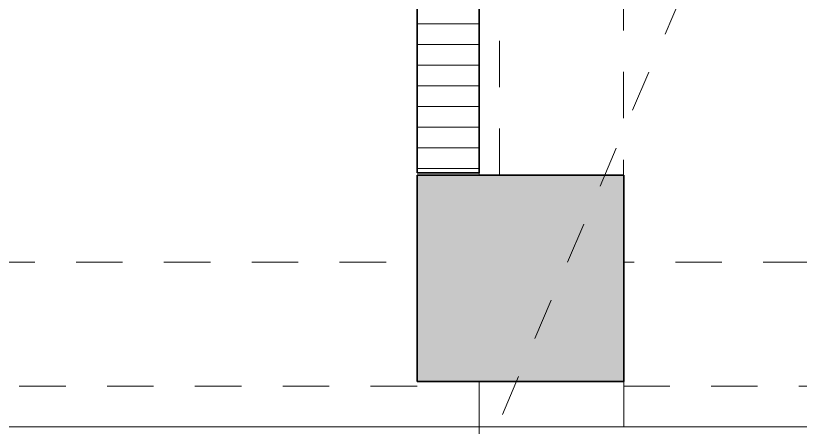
# Model space of a CAD drawing. Header units: metres. Extents: x -144 to 1000, y -717 to 29.
# Drawn here: x 180.501 to 182.399, y -571.522 to -570.527 of the extents above; entities that cross this region are included whole.
import ezdxf

# ---------------------------------------------------------------- set-up
doc = ezdxf.new("R2010")
doc.units = ezdxf.units.M
doc.linetypes.add('Basculante', pattern=[0.11625, 0.075, -0.04125])
doc.linetypes.add('basculante modificado', pattern=[0.18, 0.1125, -0.0675])
doc.layers.get('0').update_dxf_attribs({"color": 1})
for name, color, linetype, lineweight in [('A-DETL', 1, 'Continuous', 9), ('A-DETL-THIN', 1, 'Continuous', 9), ('A-FLOR', 2, 'Continuous', 9), ('A-WALL', 4, 'Continuous', 9), ('S-COLS', 7, 'Continuous', 9)]:
    doc.layers.add(name, color=color, linetype=linetype, lineweight=lineweight)
doc.layers.add('A-WALL-PATT', color=7, linetype='Continuous', lineweight=35, true_color=0x9c9c9c)

# ---------------------------------------------------------------- blocks, each defined once
blk = doc.blocks.new('Q')
at = {"layer": 'S-COLS', "true_color": 0x5b5b5b}
h = blk.add_hatch(color=251, dxfattribs=at)
h.paths.add_polyline_path([(187.8985, -509.9054), (187.8985, -509.4064), (187.3985, -509.4064), (187.3985, -509.9054), (187.851, -509.9054)])
h.paths.add_polyline_path([(179.6987, -509.9054), (180.1987, -509.9054), (180.1987, -509.4065), (179.6987, -509.4065)])
at = {"layer": 'A-DETL', "color": 9, "linetype": 'Basculante', "true_color": 0xc0c0c0}
blk.add_line((190.8737, -502.3554), (187.5485, -510.1165), dxfattribs=at)
at = {"layer": 'A-DETL', "color": 7, "linetype": 'basculante modificado'}
for p, q in [((187.5977, -509.4065), (187.5977, -506.6065)), ((187.8977, -506.6065), (187.8977, -509.4065)), ((180.1987, -509.6165), (187.3987, -509.6165)), ((197.6985, -509.6165), (187.8987, -509.6165)), ((187.3987, -509.9165), (180.1987, -509.9165)), ((187.8977, -509.9165), (197.9985, -509.9165))]:
    blk.add_line(p, q, dxfattribs=at)
at = {"layer": 'A-DETL-THIN'}
for p, q in [((187.5487, -506.6064), (187.5487, -509.4064)), ((187.5487, -509.4064), (187.8985, -509.4064)), ((187.8985, -509.4064), (187.8985, -510.015)), ((187.8985, -510.015), (188.9986, -510.015))]:
    blk.add_line(p, q, dxfattribs=at)
at = {"layer": 'A-FLOR'}
for p, q in [((187.5487, -509.4064), (187.5487, -509.4004)), ((187.5487, -510.1064), (187.5487, -509.9054)), ((200.6183, -510.015), (173.5337, -510.015))]:
    blk.add_line(p, q, dxfattribs=at)
at = {"layer": 'A-WALL', "lineweight": 35}
for p, q in [((187.3987, -506.6064), (187.3987, -509.4004)), ((187.5487, -509.4004), (187.5487, -508.9985)), ((187.3987, -509.4004), (187.5487, -509.4004))]:
    blk.add_line(p, q, dxfattribs=at)
at = {"layer": 'A-WALL-PATT', "color": 8, "lineweight": 5, "true_color": 0x727272}
for p, q in [((187.3987, -509.0404), (187.5487, -509.0404)), ((187.3987, -509.0904), (187.5487, -509.0904)), ((187.3987, -509.1404), (187.5487, -509.1404)), ((187.3987, -509.1904), (187.5487, -509.1904)), ((187.3987, -509.2404), (187.5487, -509.2404)), ((187.3987, -509.2904), (187.5487, -509.2904)), ((187.3987, -509.3404), (187.5487, -509.3404)), ((187.3987, -509.3904), (187.5487, -509.3904))]:
    blk.add_line(p, q, dxfattribs=at)
at = {"layer": 'S-COLS', "lineweight": 35}
for p, q in [((187.8985, -509.4064), (187.3985, -509.4064)), ((187.3985, -509.4064), (187.3985, -509.9054)), ((187.8985, -509.9054), (187.8985, -509.4064)), ((187.3985, -509.9054), (187.8985, -509.9054))]:
    blk.add_line(p, q, dxfattribs=at)

msp = doc.modelspace()

# ---------------------------------------------------------------- block references
at = {"color": 3}
msp.add_blockref('Q', (-5.9265, -61.5061), dxfattribs=at)

doc.saveas('drawing.dxf')
